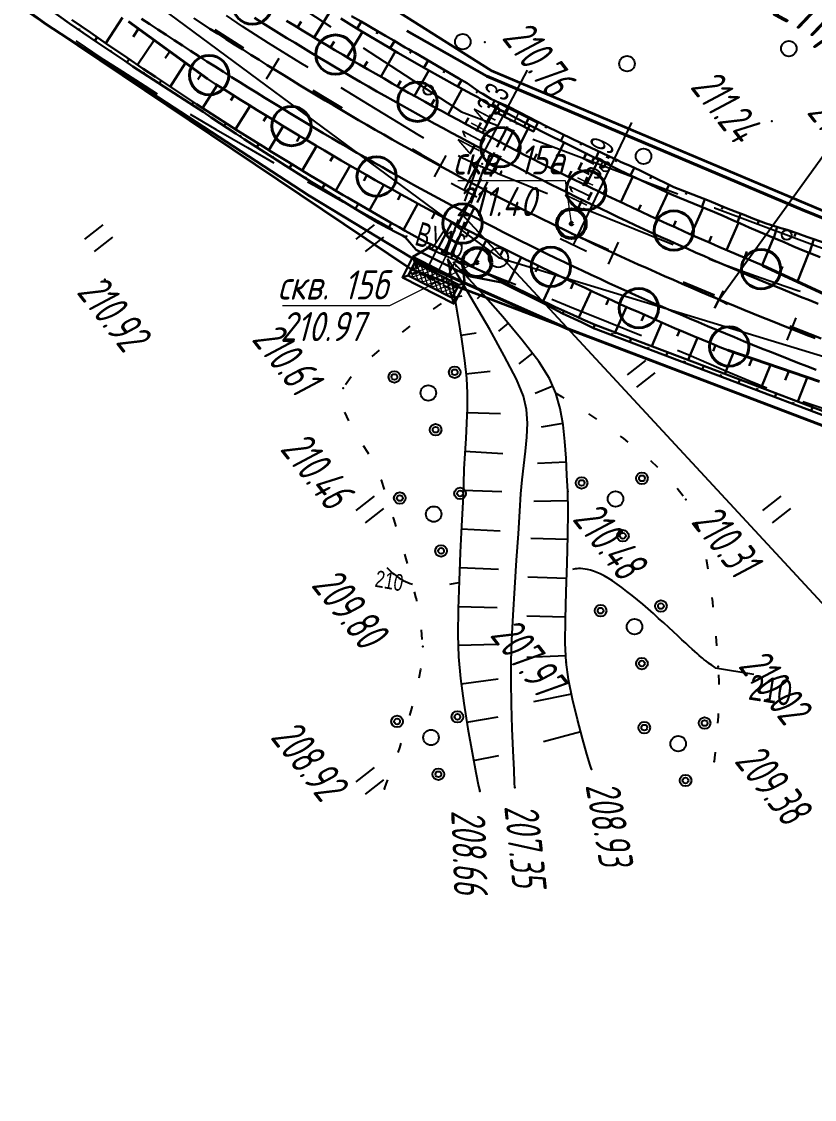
# Model space of a CAD drawing. Header units: millimetres. Extents: x -1799 to 6962, y -1020 to 4121.
# Drawn here: x 1821.8 to 1903.7, y 2191.9 to 2303.1 of the extents above; entities that cross this region are included whole.
import ezdxf
from ezdxf import colors
from ezdxf.entities.mleader import LeaderData, LeaderLine
from ezdxf.math import Vec2, Vec3

# ---------------------------------------------------------------- set-up
doc = ezdxf.new("R2010")
doc.units = ezdxf.units.MM
for name, pattern in [('ACAD_ISO02W100', [15, 12, -3]), ('CONTI', [0]), ('STROT', [1.7, 0.5, -1.2])]:
    doc.linetypes.add(name, pattern=pattern)
for name, color, linetype, lineweight in [('10', 1, 'Continuous', 35), ('геология', 7, 'Continuous', 20), ('КОПИЯ_ОСЬ_13_ОТКОСЫ', 7, 'Continuous', 30), ('Огражд-перила', 1, 'ограждение2', 40), ('ОСЬ_ВЕРХ_ПОКРЫТИЯ_ГРАНИЦЫ_ПОЛОС', 7, 'Continuous', 30), ('ОСЬ_ВЕРХ_ПОКРЫТИЯ_ОСЬ', 1, 'Continuous', 30), ('Отметки', 5, 'Continuous', 30), ('Трубы мет.', 7, 'ACAD_ISO02W100', 30)]:
    doc.layers.add(name, color=color, linetype=linetype, lineweight=lineweight)
for name, color, linetype in [('_Ростелеком', 6, 'Continuous'), ('GOR_BDEFAULT', 212, 'CONTI'), ('OBRIVDEFAULT', 32, 'CONTI'), ('PI_OTDEFAULT', 172, 'CONTI'), ('PI_TTDEFAULT', 5, 'CONTI'), ('PLN_O', 7, 'CONTI'), ('SIT_LDEFAULT', 7, 'CONTI'), ('USLZNDEFAULT', 7, 'CONTI'), ('ZAPSKDEFAULT', 7, 'CONTI'), ('КОПИЯ_ОСЬ_ТАНГЕНСЫ', 1, 'Continuous'), ('ОСЬ_ВЕРХ_ПОКРЫТИЯ_ПИКЕТЫ', 1, 'Continuous'), ('ОСЬ_ВЕРХ_ПОКРЫТИЯ_РАЗБИВКА_КРИВ', 1, 'Continuous'), ('ОСЬ_ВЕРХ_ПОКРЫТИЯ_ТАНГЕНСЫ', 1, 'Continuous'), ('разметка', 7, 'Continuous')]:
    doc.layers.add(name, color=color, linetype=linetype)
doc.styles.add('eskd', font='spds.shx', dxfattribs={"width": 1.2, "oblique": 15})
doc.styles.add('SHRFT', font='TXT', dxfattribs={"width": 3.5})
doc.styles.get("Standard").update_dxf_attribs({"font": 'arial.ttf'})
doc.styles.add('STYLE1', font='romand.shx', dxfattribs={"width": 0.9})
doc.styles.add('ГОСТ', font='', dxfattribs={"oblique": 15, "height": 4})
doc.styles.get('ГОСТ').set_extended_font_data('GOST type A')
doc.linetypes.add('кабель_связи_проект.', pattern='A,10,-1,["/",STYLE1,S=3,R=0,X=0,Y=-1.5],-4.1', length=15.1)
doc.linetypes.add('ограждение2', pattern='A,0.25,-0.1,[132,ltypeshp.shx,S=0.1,R=0,X=-0.1,Y=0],-0.1,1', length=1.45)

# ---------------------------------------------------------------- blocks, each defined once
blk = doc.blocks.new('BL_2011')
at = {"color": 0}
for p, q in [((0, 0), (0, 2.4)), ((1.6, 0), (1.6, 2.4))]:
    blk.add_line(p, q, dxfattribs=at)
blk = doc.blocks.new('BL_2009')
at = {"color": 0}
for centre, radius in [((0, 3.46), 0.6), ((0, 3.46), 0.3), ((0, 0), 0.8), ((-3.46, -1.74), 0.6), ((-3.46, -1.74), 0.3), ((3.46, -1.74), 0.6), ((3.46, -1.74), 0.3)]:
    blk.add_circle(centre, radius, dxfattribs=at)
blk = doc.blocks.new('BL_2002')
at = {"color": 0}
blk.add_circle((0, 0), 0.8, dxfattribs=at)
blk = doc.blocks.new('A$C25637593')
at = {"layer": 'Трубы мет.', "linetype": 'Continuous', "lineweight": 0}
h = blk.add_hatch(dxfattribs=at)
h.set_pattern_fill('ANSI37', color=256, scale=64, angle=180, style=0)
h.set_pattern_definition([(225, (2253.2026, 3680.535), (5.656854, -5.656854), []), (315, (2253.2026, 3680.535), (5.656854, 5.656854), [])])
h.paths.add_polyline_path([(49, 51), (79, 51), (79, -51), (49, -51)])
at = {"layer": 'Трубы мет.', "linetype": 'Continuous'}
for points in [[(8, -39), (8, -39), (40, -60), (40, -60), (40, 60), (8, 39), (8, 39)], [(40, 60), (49, 51)], [(88, 60), (79, 51)], [(0, 39), (0, 23), (0, 0), (0, -23), (0, -39)], [(0, 23), (8, 23), (8, 39), (0, 39)], [(0, -23), (8, -23), (8, -39), (0, -39)], [(40, -60), (49, -51)], [(79, -51), (88, -60)]]:
    blk.add_lwpolyline(points, dxfattribs=at)
at = {"layer": 'Трубы мет.', "linetype": 'Continuous', "lineweight": 0}
for points in [[(39, 23), (39, 58.1), (9, 38.5), (9, 23)], [(9, -23), (9, -38.5), (39, -58.1), (39, -23)]]:
    blk.add_lwpolyline(points, close=True, dxfattribs=at)
at = {"layer": 'Трубы мет.', "linetype": 'Continuous'}
for points in [[(40, 60), (88, 60), (88, -60), (40, -60)], [(49, 51), (79, 51), (79, -51), (49, -51)]]:
    blk.add_lwpolyline(points, close=True, dxfattribs=at)
at = {"layer": 'Трубы мет.', "ltscale": 1.2}
for points in [[(49, 51), (64, 36)], [(79, 51), (64, 36)], [(64, 36), (64, -36)], [(49, -51), (64, -36)], [(64, -36), (79, -51)]]:
    blk.add_lwpolyline(points, dxfattribs=at)
at = {"layer": 'Трубы мет.', "linetype": 'Continuous', "lineweight": 0}
for points in [[(1, 22), (39, 22)], [(1, 22), (1, 0.5)], [(1, 0.5), (39, 0.5)], [(39, 0.5), (39, 22)], [(1, -0.5), (39, -0.5)], [(1, -0.5), (1, -22)], [(1, -22), (39, -22)], [(39, -22), (39, -0.5)]]:
    blk.add_lwpolyline(points, dxfattribs=at)
blk = doc.blocks.new('A$C2E0C0355')
at = {"lineweight": 30, "ltscale": 7}
blk.add_blockref('A$C25637593', (0, 0), dxfattribs=at)
blk = doc.blocks.new('A$C76A07AE2')
at = {"layer": 'Трубы мет.', "linetype": 'Continuous', "lineweight": 0}
for p, q in [((-4, 45), (-1.3, 45)), ((-18.9, 44.2), (-8, 44.2)), ((-18.9, 44.2), (-18.9, 23)), ((-18.9, 23), (0, 23)), ((-18.9, 22.1), (-0.9, 22.1)), ((-18.9, 22.1), (-18.9, 21.8)), ((-18.9, 21.8), (-18.9, 0.5)), ((-0.9, 22.1), (-0.9, 0.5)), ((-18.9, -0.5), (-18.9, -20.5)), ((-18.9, -20.5), (-18.9, -22)), ((-18.9, -22), (-0.9, -22)), ((-0.9, -0.5), (-0.9, -20.5)), ((-0.9, -20.5), (-0.9, -22)), ((-18.9, -23), (0, -23)), ((-18.9, -23), (-18.9, -44.1)), ((-18.9, -44.1), (-8, -44.1))]:
    blk.add_line(p, q, dxfattribs=at)
at = {"layer": 'Трубы мет.', "linetype": 'Continuous'}
blk.add_lwpolyline([(-20, -45), (0, -45), (0, 45), (-20, 45)], close=True, dxfattribs=at)
for points in [[(-8, 45), (-8, 23), (0, 23)], [(-8, -45), (-8, -23), (0, -23)]]:
    blk.add_lwpolyline(points, dxfattribs=at)
at = {"layer": 'Трубы мет.', "linetype": 'Continuous', "lineweight": 0}
for points in [[(-18.9, 0.5), (-0.9, 0.5)], [(-18.9, -0.5), (-0.9, -0.5)]]:
    blk.add_lwpolyline(points, dxfattribs=at)
blk = doc.blocks.new('7')
at = {"layer": 'Огражд-перила', "linetype": 'Continuous'}
blk.add_circle((0, 0), 2.03, dxfattribs=at)
blk = doc.blocks.new('_None')
blk = doc.blocks.new('Крест')
at = {"layer": 'Отметки'}
for points in [[(-1, 0), (1, 0)], [(0, 1), (0, -1)]]:
    blk.add_lwpolyline(points, dxfattribs=at)

msp = doc.modelspace()

# ---------------------------------------------------------------- linework, layer by layer
at = {"linetype": 'Continuous'}
msp.add_lwpolyline([(1867.28, 2283.23), (1913.49, 2233.36), (1913.49, 2233.36)], dxfattribs=at)
at = {"layer": '10'}
for points in [[(1669.74, 2453.01), (1726.42, 2400.56), (1756.39, 2382.17), (1836.68, 2319.3), (1870.28, 2298.05), (1950.01, 2264.37), (2101.22, 2227.68), (2162.09, 2219.92), (2159.53, 2213.47), (2297.72, 2209.33)], [(2183.51, 2191.98), (2147.74, 2194.53), (2142.62, 2191.88), (2116.19, 2194.94), (2121.51, 2198.67), (2060.26, 2212.88), (1954.22, 2244.37), (1908.27, 2259.99), (1868.81, 2274.96), (1861.99, 2277.54), (1816.18, 2308.34), (1771.54, 2341.52), (1769.97, 2334.71), (1760.12, 2342.79)]]:
    msp.add_lwpolyline(points, dxfattribs=at)
at = {"layer": '_Ростелеком', "linetype": 'кабель_связи_проект.', "lineweight": 40, "ltscale": 0.25}
for points in [[(1696.71, 2398.48), (1727.09, 2370.96), (1759.7, 2347.14), (1771.54, 2341.52), (1788.75, 2328.73), (1824.3, 2302.88), (1851.47, 2285.14), (1851.47, 2285.14), (1863.17, 2278.06), (1878.27, 2271.37), (1892.09, 2266.13), (1908.27, 2259.99), (1954.22, 2244.37), (2038.37, 2219.38), (2060.26, 2212.88), (2096.45, 2204.49), (2121.51, 2198.67), (2147.74, 2194.53), (2165.62, 2193.26)], [(1861.58, 2302.15), (1869.86, 2297.47), (1902.42, 2283.69), (1950.01, 2264.37)]]:
    msp.add_lwpolyline(points, dxfattribs=at)
at = {"layer": 'GOR_BDEFAULT', "color": 212, "elevation": 210, "flags": 128}
for points in [[(1859.51, 2246.78), (1859.61, 2246.68), (1859.72, 2246.57), (1859.84, 2246.45), (1859.97, 2246.33), (1860.11, 2246.2), (1860.27, 2246.07), (1860.44, 2245.94), (1860.62, 2245.8), (1860.81, 2245.67), (1861.01, 2245.55), (1861.22, 2245.43), (1861.44, 2245.32), (1861.68, 2245.22), (1861.92, 2245.13), (1862.18, 2245.05)], [(1897.41, 2235.72), (1893.46, 2236.39), (1893.37, 2236.44), (1893.32, 2236.48), (1893.27, 2236.53), (1893.2, 2236.59), (1893.07, 2236.68), (1892.73, 2236.91), (1892.69, 2236.94), (1892.65, 2236.97), (1892.59, 2237.01), (1892.53, 2237.06), (1892.45, 2237.12), (1892.36, 2237.2), (1892.24, 2237.29), (1892.11, 2237.4), (1891.96, 2237.53), (1891.77, 2237.69), (1891.56, 2237.88), (1891.32, 2238.1), (1891.05, 2238.35), (1890.73, 2238.63), (1890.38, 2238.95), (1889.99, 2239.31), (1889.57, 2239.71), (1889.11, 2240.13), (1888.62, 2240.58), (1888.11, 2241.05), (1887.58, 2241.52), (1887.04, 2242.01), (1886.49, 2242.49), (1885.94, 2242.97), (1885.39, 2243.43), (1884.84, 2243.88), (1884.31, 2244.3), (1883.79, 2244.7), (1883.29, 2245.06), (1882.81, 2245.39), (1882.37, 2245.67), (1881.95, 2245.9), (1881.56, 2246.1), (1881.19, 2246.26), (1880.85, 2246.39), (1880.54, 2246.49), (1880.25, 2246.56), (1879.99, 2246.61), (1879.74, 2246.64), (1879.52, 2246.65), (1879.32, 2246.65), (1879.14, 2246.64), (1878.97, 2246.62), (1878.83, 2246.6), (1878.7, 2246.58)], [(1866.03, 2245.06), (1866.96, 2245.23)]]:
    msp.add_lwpolyline(points, dxfattribs=at)
at = {"layer": 'OBRIVDEFAULT', "color": 32}
for p, q in [((1865.8, 2278.61, 210.19), (1865.89, 2278.12, 210.22)), ((1865.89, 2278.12, 210.22), (1866.14, 2276.81, 210.29)), ((1867.65, 2276.92, 210.82), (1866.37, 2278.29, 210.89)), ((1866.7, 2277.94), (1866.57, 2277.82)), ((1866.14, 2276.81, 210.29), (1866.48, 2274.91, 210.4)), ((1869.45, 2274.94, 210.71), (1867.65, 2276.92, 210.82)), ((1866.48, 2274.91, 210.4), (1866.86, 2272.68, 210.53)), ((1866.52, 2274.67), (1867.3, 2274.8)), ((1869.4, 2274.99), (1868.84, 2274.48)), ((1871.49, 2272.63, 210.59), (1869.45, 2274.94, 210.71)), ((1866.86, 2272.68, 210.53), (1867.24, 2270.34, 210.66)), ((1873.5, 2270.24, 210.47), (1871.49, 2272.63, 210.59)), ((1872.04, 2271.98), (1871.05, 2271.14)), ((1867.18, 2270.73), (1868.76, 2270.99)), ((1867.24, 2270.34, 210.66), (1867.54, 2268.14, 210.78)), ((1875.2, 2268.03, 210.36), (1873.5, 2270.24, 210.47)), ((1874.55, 2268.87), (1873.15, 2267.79)), ((1867.54, 2268.14, 210.78), (1867.73, 2266.32, 210.88)), ((1876.32, 2266.27, 210.28), (1875.2, 2268.03, 210.36)), ((1867.68, 2266.76), (1870.18, 2267.02)), ((1867.73, 2266.32, 210.88), (1867.8, 2264.77, 210.82)), ((1876.96, 2264.76, 210.3), (1876.32, 2266.27, 210.28)), ((1867.8, 2264.77, 210.82), (1867.8, 2263.21, 210.76)), ((1876.65, 2265.49), (1874.83, 2264.72)), ((1877.41, 2263.16, 210.33), (1876.96, 2264.76, 210.3)), ((1867.8, 2263.21, 210.76), (1867.75, 2261.65, 210.7)), ((1867.79, 2262.76), (1871.27, 2262.65)), ((1877.71, 2261.49, 210.36), (1877.41, 2263.16, 210.33)), ((1867.75, 2261.65, 210.7), (1867.66, 2260.08, 210.64)), ((1877.68, 2261.64), (1875.47, 2261.24)), ((1877.91, 2259.77, 210.39), (1877.71, 2261.49, 210.36)), ((1867.66, 2260.08, 210.64), (1867.57, 2258.52, 210.58)), ((1878.03, 2258.04, 210.42), (1877.91, 2259.77, 210.39)), ((1867.57, 2258.52, 210.58), (1867.48, 2256.95, 210.52)), ((1867.58, 2258.76), (1871.5, 2258.53)), ((1878.11, 2256.3, 210.45), (1878.03, 2258.04, 210.42)), ((1867.48, 2256.95, 210.52), (1867.42, 2255.39, 210.46)), ((1878.05, 2257.65), (1875.09, 2257.51)), ((1878.2, 2254.6, 210.48), (1878.11, 2256.3, 210.45)), ((1867.42, 2255.39, 210.46), (1867.35, 2253.5, 210.37)), ((1867.4, 2254.76), (1871.4, 2254.61)), ((1878.24, 2252.59, 210.36), (1878.2, 2254.6, 210.48)), ((1867.35, 2253.5, 210.37), (1867.23, 2251.08, 210.26)), ((1878.22, 2253.65), (1874.69, 2253.58)), ((1878.21, 2250.05, 210.21), (1878.24, 2252.59, 210.36)), ((1867.23, 2251.08, 210.26), (1867.1, 2248.31, 210.14)), ((1867.21, 2250.76), (1871.21, 2250.57)), ((1878.12, 2247.21, 210.04), (1878.21, 2250.05, 210.21)), ((1878.2, 2249.65), (1874.37, 2249.77)), ((1867.1, 2248.31, 210.14), (1866.98, 2245.39, 210.01)), ((1867.04, 2246.76), (1871.04, 2246.6)), ((1878.03, 2244.27, 209.87), (1878.12, 2247.21, 210.04)), ((1878.07, 2245.65), (1874.07, 2245.77)), ((1866.98, 2245.39, 210.01), (1866.89, 2242.49, 209.88)), ((1877.96, 2241.45, 209.71), (1878.03, 2244.27, 209.87)), ((1866.89, 2242.49, 209.88), (1866.86, 2239.82, 209.75)), ((1866.9, 2242.76), (1870.9, 2242.64)), ((1877.96, 2241.65), (1873.96, 2241.75)), ((1877.94, 2238.96, 209.56), (1877.96, 2241.45, 209.71)), ((1866.86, 2239.82, 209.75), (1866.92, 2237.56, 209.65)), ((1866.89, 2238.76), (1870.89, 2238.87)), ((1878.02, 2237.01, 209.44), (1877.94, 2238.96, 209.56)), ((1866.92, 2237.56, 209.65), (1867.12, 2235.32, 209.5)), ((1877.99, 2237.65), (1873.99, 2237.49)), ((1878.27, 2235.22, 209.36), (1878.02, 2237.01, 209.44)), ((1867.12, 2235.32, 209.5), (1867.46, 2232.77, 209.31)), ((1867.19, 2234.77), (1871, 2235.28)), ((1878.68, 2233.18, 209.27), (1878.27, 2235.22, 209.36)), ((1878.58, 2233.7), (1874.66, 2232.91)), ((1867.46, 2232.77, 209.31), (1867.89, 2230.14, 209.13)), ((1879.19, 2231.09, 209.17), (1878.68, 2233.18, 209.27)), ((1867.78, 2230.82), (1871.02, 2231.35)), ((1879.72, 2229.14, 209.08), (1879.19, 2231.09, 209.17)), ((1867.89, 2230.14, 209.13), (1868.33, 2227.68, 208.95)), ((1879.54, 2229.82), (1875.68, 2228.77)), ((1880.18, 2227.5, 209.01), (1879.72, 2229.14, 209.08)), ((1868.33, 2227.68, 208.95), (1868.72, 2225.62, 208.8)), ((1868.48, 2226.87), (1871.07, 2227.36)), ((1880.52, 2226.39, 208.95), (1880.18, 2227.5, 209.01)), ((1868.72, 2225.62, 208.8), (1869, 2224.2, 208.7)), ((1880.65, 2225.97, 208.93), (1880.52, 2226.39, 208.95)), ((1869, 2224.2, 208.7), (1869.11, 2223.68, 208.66))]:
    msp.add_line(p, q, dxfattribs=at)
at = {"layer": 'PI_TTDEFAULT', "color": 5}
for p in [(1869.65, 2300.98, 210.76), (1899.26, 2292.81, 211.24), (1869.24, 2288.14, 211.06), (1869.36, 2288.42, 210.62), (1830.42, 2276.48, 210.92), (1855, 2265.28, 210.61), (1858.97, 2255.76, 210.39), (1878.2, 2254.6, 210.48), (1890.4, 2253.79, 210.31), (1863.25, 2238.63, 209.8), (1878.02, 2237.01, 209.44), (1893.72, 2236.57, 210.02), (1893.32, 2226.75, 209.38), (1880.65, 2225.97, 208.93), (1859.28, 2223.94, 208.92), (1869.11, 2223.68, 208.66), (1872.74, 2224.07, 207.35)]:
    msp.add_point(p, dxfattribs=at)
at = {"layer": 'PLN_O'}
for p, q in [((1840.33, 2311.3), (1853.74, 2302.57)), ((1857.09, 2300.39), (1867.23, 2293.79)), ((1867.23, 2293.79), (1870.87, 2292.41)), ((1874.61, 2290.98), (1889.57, 2285.31)), ((1893.31, 2283.89), (1893.33, 2283.88)), ((1893.33, 2283.89), (1908.29, 2278.27))]:
    msp.add_line(p, q, dxfattribs=at)
for centre in [(1863.8, 2296.03), (1882.09, 2288.14), (1900.8, 2281.08)]:
    msp.add_circle(centre, 0.5, dxfattribs=at)
at = {"layer": 'SIT_LDEFAULT', "color": 7}
for p, q in [((1844.63, 2302.6), (1842.96, 2303.72)), ((1847.31, 2300.87), (1844.63, 2302.59)), ((1827.42, 2301.11), (1827.62, 2300.97)), ((1827.62, 2300.97), (1829.91, 2299.44)), ((1850.65, 2298.8), (1847.31, 2300.88)), ((1829.91, 2299.44), (1832.22, 2297.94)), ((1832.22, 2297.94), (1834.54, 2296.46)), ((1851.4, 2298.35), (1850.66, 2298.81)), ((1834.54, 2296.46), (1835.81, 2295.66)), ((1857.74, 2294.46), (1854.8, 2296.25)), ((1860.71, 2292.66), (1857.74, 2294.46)), ((1839.22, 2293.56), (1841.92, 2291.96)), ((1862.77, 2291.41), (1860.71, 2292.66)), ((1841.92, 2291.96), (1845.14, 2290.1)), ((1863.35, 2291.06), (1862.77, 2291.41)), ((1845.14, 2290.1), (1847.86, 2288.54)), ((1867.26, 2289.05), (1866.91, 2289.23)), ((1868.31, 2288.55), (1867.26, 2289.05)), ((1867.58, 2284.58), (1868.91, 2288.26)), ((1868.24, 2284.34), (1869.57, 2288.02)), ((1869.24, 2288.14), (1868.31, 2288.55)), ((1870.92, 2287.45), (1869.24, 2288.15)), ((1873.96, 2286.19), (1870.92, 2287.44)), ((1851.34, 2286.58), (1851.98, 2286.22)), ((1851.98, 2286.22), (1855.03, 2284.51)), ((1876.1, 2285.32), (1873.96, 2286.19)), ((1855.03, 2284.52), (1857.45, 2283.17)), ((1882.27, 2282.8), (1879.8, 2283.81)), ((1857.45, 2283.16), (1858.97, 2282.32)), ((1858.97, 2282.32), (1859.94, 2281.79)), ((1865.55, 2278.93), (1866.91, 2282.69)), ((1866.21, 2278.69), (1867.57, 2282.45)), ((1886.6, 2281.05), (1882.27, 2282.8)), ((1859.94, 2281.79), (1860.09, 2281.71)), ((1889.08, 2280.05), (1886.6, 2281.05)), ((1863.62, 2279.85), (1863.87, 2279.72)), ((1863.87, 2279.73), (1864.87, 2279.26)), ((1864.87, 2279.26), (1865.88, 2278.81)), ((1866.18, 2277.99), (1865.8, 2278.61)), ((1865.88, 2278.81), (1867.63, 2278.08)), ((1867.18, 2276.34), (1866.18, 2277.99)), ((1867.63, 2278.08), (1870.58, 2276.87)), ((1893.22, 2278.41), (1892.79, 2278.58)), ((1895.39, 2277.61), (1893.22, 2278.42)), ((1870.58, 2276.88), (1872.84, 2275.96)), ((1897.57, 2276.83), (1895.39, 2277.61)), ((1899.76, 2276.07), (1897.57, 2276.83)), ((1868.58, 2274.01), (1867.18, 2276.34)), ((1901.96, 2275.32), (1899.76, 2276.07)), ((1876.55, 2274.45), (1878.39, 2273.71)), ((1902.22, 2275.24), (1901.96, 2275.33)), ((1864.34, 2273.43), (1864.38, 2273.46)), ((1864.38, 2273.46), (1865.16, 2274)), ((1870.14, 2271.32), (1868.58, 2274.01)), ((1878.39, 2273.71), (1882.41, 2272.08)), ((1861.13, 2271.06), (1861.92, 2271.67)), ((1871.65, 2268.61), (1870.14, 2271.32)), ((1882.41, 2272.08), (1885.81, 2270.7)), ((1858, 2268.55), (1858.77, 2269.18)), ((1889.52, 2269.19), (1890.7, 2268.7)), ((1872.89, 2266.2), (1871.65, 2268.61)), ((1890.7, 2268.7), (1892.77, 2267.82)), ((1892.77, 2267.82), (1894.84, 2266.94)), ((1894.84, 2266.94), (1896.9, 2266.07)), ((1855.27, 2265.66), (1855.85, 2266.47)), ((1873.63, 2264.44), (1872.89, 2266.2)), ((1896.9, 2266.07), (1898.74, 2265.32)), ((1873.93, 2263.08), (1873.63, 2264.44)), ((1876.96, 2264.76), (1877.56, 2264.4)), ((1877.56, 2264.4), (1877.81, 2264.24)), ((1902.48, 2263.9), (1903.18, 2263.65)), ((1903.18, 2263.65), (1906.13, 2262.67)), ((1855.6, 2261.9), (1855.17, 2262.8)), ((1874.03, 2261.67), (1873.93, 2263.08)), ((1880.33, 2262.61), (1881.16, 2262.06)), ((1873.98, 2260.23), (1874.03, 2261.67)), ((1873.84, 2258.76), (1873.98, 2260.23)), ((1883.61, 2260.31), (1883.94, 2260.07)), ((1883.94, 2260.07), (1884.4, 2259.71)), ((1857.56, 2258.62), (1857.13, 2259.31)), ((1857.65, 2258.45), (1857.56, 2258.62)), ((1873.65, 2257.28), (1873.84, 2258.76)), ((1886.73, 2257.81), (1887.46, 2257.12)), ((1873.48, 2255.81), (1873.65, 2257.28)), ((1859.27, 2254.82), (1858.97, 2255.77)), ((1873.36, 2254.36), (1873.48, 2255.81)), ((1889.5, 2254.95), (1890.11, 2254.16)), ((1873.26, 2252.58), (1873.36, 2254.36)), ((1873.11, 2250.23), (1873.26, 2252.58)), ((1860.25, 2251.79), (1860.19, 2251.96)), ((1860.49, 2251.01), (1860.24, 2251.79)), ((1891.46, 2251.48), (1891.74, 2250.52)), ((1872.92, 2247.53), (1873.11, 2250.23)), ((1861.64, 2247.18), (1861.37, 2248.14)), ((1872.74, 2244.67), (1872.92, 2247.53)), ((1892.47, 2247.62), (1892.66, 2246.64)), ((1872.56, 2241.85), (1872.74, 2244.67)), ((1862.56, 2243.6), (1862.39, 2244.27)), ((1862.62, 2243.31), (1862.57, 2243.6)), ((1893.08, 2243.66), (1893.14, 2243.24)), ((1893.14, 2243.24), (1893.19, 2242.67)), ((1872.43, 2239.27), (1872.56, 2241.85)), ((1863.18, 2239.34), (1863.09, 2240.34)), ((1872.35, 2237.12), (1872.43, 2239.27)), ((1893.47, 2239.68), (1893.55, 2238.68)), ((1872.34, 2235.03), (1872.35, 2237.12)), ((1862.85, 2235.38), (1863.04, 2236.27)), ((1863.04, 2236.27), (1863.05, 2236.36)), ((1893.77, 2235.69), (1893.81, 2235.01)), ((1872.39, 2232.63), (1872.34, 2235.03)), ((1893.81, 2235.01), (1893.81, 2234.7)), ((1861.91, 2231.5), (1862.18, 2232.46)), ((1872.47, 2230.16), (1872.39, 2232.63)), ((1893.71, 2231.35), (1893.66, 2230.7)), ((1893.73, 2231.71), (1893.72, 2231.35)), ((1872.56, 2227.84), (1872.47, 2230.16)), ((1860.68, 2227.69), (1860.86, 2228.18)), ((1860.86, 2228.18), (1861.01, 2228.63)), ((1872.65, 2225.9), (1872.56, 2227.84)), ((1893.41, 2227.71), (1893.35, 2227.12)), ((1893.35, 2227.12), (1893.31, 2226.75)), ((1872.71, 2224.56), (1872.65, 2225.9)), ((1859.28, 2223.94), (1859.5, 2224.5)), ((1859.5, 2224.5), (1859.64, 2224.87)), ((1872.74, 2224.07), (1872.71, 2224.56))]:
    msp.add_line(p, q, dxfattribs=at)
at = {"layer": 'геология', "color": 1, "linetype": 'Continuous'}
for p, q in [((1866.85, 2286.71), (1877.94, 2286.71)), ((1877.94, 2286.71), (1878.56, 2282.3)), ((1859.83, 2273.81), (1868.8, 2278.3)), ((1848.74, 2273.81), (1859.83, 2273.81))]:
    msp.add_line(p, q, dxfattribs=at)
at = {"layer": 'геология', "color": 1, "linetype": 'Continuous', "lineweight": 50}
for centre, radius in [((1878.58, 2282.25), 1.5), ((1878.58, 2282.25), 0.103), ((1868.83, 2278.25), 1.5), ((1868.83, 2278.25), 0.103)]:
    msp.add_circle(centre, radius, dxfattribs=at)
at = {"layer": 'КОПИЯ_ОСЬ_13_ОТКОСЫ'}
for p, q in [((1880.87, 2271.46), (1881.01, 2271.83)), ((1882.74, 2270.75), (1882.81, 2270.94)), ((1884.61, 2270.04), (1884.75, 2270.41)), ((1886.48, 2269.33), (1886.55, 2269.52)), ((1888.35, 2268.62), (1888.49, 2268.99)), ((1890.22, 2267.91), (1890.29, 2268.1)), ((1892.09, 2267.2), (1892.23, 2267.58)), ((1893.96, 2266.49), (1894.03, 2266.68)), ((1895.83, 2265.78), (1895.97, 2266.16)), ((1897.7, 2265.07), (1897.77, 2265.26)), ((1899.57, 2264.36), (1899.71, 2264.74)), ((1901.44, 2263.65), (1901.51, 2263.84)), ((1903.31, 2262.94), (1903.45, 2263.32))]:
    msp.add_line(p, q, dxfattribs=at)
for points in [[(1823.71, 2305.1), (1826.75, 2302.9), (1829.6, 2300.96), (1832.47, 2299.04), (1833.31, 2298.48), (1836.5, 2296.39), (1839.71, 2294.33), (1840.56, 2293.77), (1841.4, 2293.21), (1843.96, 2291.52), (1844.81, 2290.97), (1847.38, 2289.31), (1848.25, 2288.76), (1849.11, 2288.22), (1851.7, 2286.58), (1852.57, 2286.04), (1856.94, 2283.36), (1858.7, 2282.31), (1859.6, 2281.83), (1860.51, 2281.35), (1861.14, 2281.01), (1861.42, 2280.87), (1862.55, 2279.53), (1867.98, 2276.84), (1871.35, 2276.17), (1875.85, 2273.94), (1876.77, 2273.47), (1877.67, 2272.99), (1879.63, 2272.08), (1880.45, 2271.67), (1880.91, 2271.44)], [(1832.24, 2303.51), (1830.5, 2300.88)], [(1852.01, 2301.45), (1853.63, 2304.1)], [(1854.77, 2303.41), (1855.59, 2302.89), (1856.43, 2302.38), (1857.7, 2301.63), (1859.8, 2300.39), (1860.64, 2299.89), (1863.6, 2298.19), (1866.59, 2296.53), (1868.3, 2295.6), (1868.51, 2295.5), (1868.71, 2295.4), (1868.91, 2295.29), (1869.11, 2295.17), (1869.2, 2295.11), (1869.28, 2295.05), (1869.45, 2294.93), (1869.63, 2294.82), (1869.8, 2294.72), (1869.98, 2294.62), (1870.24, 2294.47), (1870.5, 2294.33), (1870.76, 2294.2), (1871.72, 2293.74), (1872.93, 2293.11), (1875.65, 2291.7), (1878.39, 2290.33), (1882.66, 2288.2), (1883.53, 2287.76), (1885.29, 2286.93), (1888.83, 2285.29), (1889.73, 2284.91), (1893.34, 2283.42), (1894.24, 2283.04), (1895.13, 2282.65), (1896.03, 2282.26), (1896.92, 2281.86), (1897.82, 2281.48), (1898.72, 2281.09), (1899.62, 2280.71), (1900.53, 2280.33), (1901.43, 2279.94), (1902.33, 2279.56), (1904.24, 2278.78)], [(1854.77, 2303.41), (1855.59, 2302.89), (1856.43, 2302.38), (1857.7, 2301.63), (1859.8, 2300.39), (1860.64, 2299.89), (1863.6, 2298.19), (1866.59, 2296.53), (1868.3, 2295.6), (1868.51, 2295.5), (1868.71, 2295.4), (1868.91, 2295.29), (1869.11, 2295.17), (1869.2, 2295.11), (1869.28, 2295.05), (1869.45, 2294.93), (1869.63, 2294.82), (1869.8, 2294.72), (1869.98, 2294.62), (1870.24, 2294.47), (1870.5, 2294.33), (1870.76, 2294.2), (1871.72, 2293.74), (1872.93, 2293.11), (1875.65, 2291.7), (1878.39, 2290.33), (1882.66, 2288.2), (1883.53, 2287.76), (1885.29, 2286.93), (1888.83, 2285.29), (1889.73, 2284.91), (1893.34, 2283.42), (1894.24, 2283.04), (1895.13, 2282.65), (1896.03, 2282.26), (1896.92, 2281.86), (1897.83, 2281.48), (1898.72, 2281.09), (1899.62, 2280.71), (1900.53, 2280.33), (1901.43, 2279.94), (1902.33, 2279.56), (1904.24, 2278.78)], [(1855.88, 2303.67), (1856.86, 2303.09), (1858.55, 2302.11), (1859.39, 2301.63), (1860.24, 2301.14), (1861.07, 2300.62), (1861.41, 2300.44), (1861.75, 2300.25), (1862.09, 2300.06), (1862.43, 2299.87), (1866.97, 2297.22), (1867.81, 2296.73), (1869.17, 2295.77), (1869.43, 2295.64), (1870.26, 2295.14), (1871.15, 2294.73), (1872.04, 2294.35), (1873.25, 2293.71), (1875.97, 2292.32), (1878.71, 2290.96), (1883.02, 2288.95), (1883.18, 2288.87), (1883.41, 2288.75), (1883.65, 2288.64), (1883.89, 2288.53), (1884.14, 2288.43), (1884.39, 2288.33), (1884.63, 2288.22), (1885.66, 2287.73), (1886.62, 2287.25), (1889.16, 2286.03), (1890.06, 2285.66), (1892.78, 2284.59), (1893.69, 2284.24), (1894.59, 2283.86), (1895.49, 2283.49), (1896.41, 2283.15), (1897.31, 2282.78), (1898.68, 2282.28), (1899.14, 2282.11), (1900.08, 2281.83), (1900.34, 2281.76), (1900.6, 2281.69), (1900.85, 2281.61), (1901.95, 2281.23), (1902.87, 2280.9), (1904.81, 2280.25)], [(1827.01, 2303.29), (1828.93, 2301.96), (1830.6, 2300.81), (1832.69, 2299.38), (1834.37, 2298.24), (1835.63, 2297.39), (1839.87, 2294.59), (1844.15, 2291.84), (1846.74, 2290.21), (1847.6, 2289.67), (1849.34, 2288.61), (1851.52, 2287.28), (1852.84, 2286.49), (1855.03, 2285.19), (1855.47, 2284.93), (1859.91, 2282.38), (1860.8, 2281.88), (1861.42, 2281.52), (1863.48, 2280.38), (1864.05, 2280.14), (1867.53, 2278.38), (1868.51, 2277.72), (1875.03, 2274.55), (1876.87, 2273.68), (1877.8, 2273.25), (1878.73, 2272.83), (1879.75, 2272.35), (1881.03, 2271.82)], [(1827.71, 2302.24), (1827.8, 2302.37)], [(1833.91, 2302.41), (1833.33, 2301.53)], [(1850.3, 2302.49), (1850.67, 2303.1)], [(1856.86, 2303.08), (1856.45, 2302.37)], [(1829.37, 2301.12), (1829.61, 2301.48)], [(1835.49, 2301.18), (1833.8, 2298.62)], [(1855.44, 2299.41), (1857, 2302.04)], [(1858.59, 2302.08), (1858.46, 2301.85)], [(1831.03, 2300), (1831.11, 2300.12)], [(1837.11, 2300), (1836.65, 2299.31)], [(1853.72, 2300.43), (1854.08, 2301.03)], [(1858.89, 2297.4), (1860.41, 2300.03)], [(1860.33, 2301.08), (1859.87, 2300.35)], [(1862.06, 2300.08), (1861.91, 2299.83)], [(1832.69, 2298.89), (1832.91, 2299.23)], [(1857.16, 2298.4), (1857.51, 2298.99)], [(1863.79, 2299.08), (1863.35, 2298.34)], [(1834.36, 2297.79), (1834.43, 2297.9)], [(1838.74, 2298.83), (1837.17, 2296.38)], [(1862.37, 2295.43), (1863.84, 2298.06)], [(1865.51, 2298.07), (1865.37, 2297.82)], [(1836.03, 2296.7), (1836.23, 2297)], [(1840.36, 2297.65), (1840.02, 2297.12)], [(1860.63, 2296.41), (1860.96, 2297)], [(1867.24, 2297.06), (1866.85, 2296.39)], [(1837.71, 2295.61), (1837.78, 2295.71)], [(1842.02, 2296.54), (1840.51, 2294.18)], [(1865.87, 2293.5), (1867.3, 2296.15)], [(1868.91, 2295.96), (1868.76, 2295.74)], [(1839.4, 2294.53), (1839.56, 2294.79)], [(1843.72, 2295.47), (1843.41, 2294.96)], [(1864.11, 2294.46), (1864.44, 2295.05)], [(1870.64, 2294.97), (1870.38, 2294.4)], [(1841.07, 2293.43), (1841.12, 2293.52)], [(1845.42, 2294.41), (1843.91, 2291.99)], [(1847.12, 2293.36), (1846.79, 2292.84)], [(1869.39, 2291.62), (1870.76, 2294.2)], [(1872.46, 2294.13), (1872.36, 2293.94)], [(1842.73, 2292.33), (1842.93, 2292.62)], [(1848.83, 2292.32), (1847.33, 2289.84)], [(1867.62, 2292.55), (1867.94, 2293.15)], [(1872.93, 2289.77), (1874.29, 2292.4)], [(1874.23, 2293.21), (1873.92, 2292.59)], [(1876.01, 2292.3), (1875.91, 2292.1)], [(1844.41, 2291.23), (1844.47, 2291.33)], [(1850.55, 2291.28), (1850.22, 2290.74)], [(1871.16, 2290.69), (1871.46, 2291.26)], [(1877.8, 2291.41), (1877.49, 2290.78)], [(1846.09, 2290.15), (1846.31, 2290.48)], [(1852.27, 2290.26), (1850.78, 2287.74)], [(1876.49, 2287.96), (1877.82, 2290.62)], [(1879.61, 2290.54), (1879.51, 2290.33)], [(1847.77, 2289.06), (1847.84, 2289.18)], [(1854, 2289.24), (1853.67, 2288.69)], [(1874.7, 2288.85), (1875, 2289.44)], [(1880.07, 2286.19), (1881.36, 2288.85)], [(1881.42, 2289.7), (1881.09, 2288.99)], [(1849.46, 2287.99), (1849.71, 2288.39)], [(1855.73, 2288.24), (1854.24, 2285.66)], [(1883.23, 2288.85), (1883.11, 2288.61)], [(1885.05, 2288.02), (1884.66, 2287.22)], [(1851.15, 2286.93), (1851.23, 2287.06)], [(1857.47, 2287.24), (1857.14, 2286.67)], [(1878.28, 2287.07), (1878.57, 2287.66)], [(1883.67, 2284.46), (1884.93, 2287.1)], [(1886.85, 2287.15), (1886.72, 2286.88)], [(1852.85, 2285.87), (1853.13, 2286.32)], [(1859.21, 2286.26), (1857.74, 2283.63)], [(1881.87, 2285.33), (1882.16, 2285.91)], [(1888.65, 2286.27), (1888.29, 2285.53)], [(1854.55, 2284.83), (1854.65, 2284.98)], [(1860.96, 2285.28), (1860.64, 2284.7)], [(1887.29, 2282.77), (1888.53, 2285.42)], [(1890.49, 2285.49), (1890.39, 2285.24)], [(1892.35, 2284.76), (1892.03, 2283.96)], [(1856.26, 2283.78), (1856.58, 2284.3)], [(1862.72, 2284.32), (1861.24, 2281.62)], [(1864.48, 2283.37), (1864.15, 2282.76)], [(1885.48, 2283.61), (1885.75, 2284.2)], [(1890.93, 2281.13), (1892.16, 2283.9)], [(1894.21, 2284.02), (1894.1, 2283.76)], [(1857.97, 2282.75), (1858.08, 2282.92)], [(1859.71, 2281.77), (1860, 2282.33)], [(1866.25, 2282.43), (1864.79, 2279.66)], [(1889.11, 2281.94), (1889.37, 2282.53)], [(1894.59, 2279.52), (1895.82, 2282.35)], [(1896.06, 2283.28), (1895.73, 2282.39)], [(1897.93, 2282.56), (1897.82, 2282.26)], [(1868.02, 2281.5), (1867.69, 2280.87)], [(1899.82, 2281.91), (1899.47, 2280.77)], [(1901.73, 2281.31), (1901.6, 2280.93)], [(1861.48, 2280.83), (1861.58, 2281.02)], [(1869.8, 2280.58), (1868.37, 2277.79)], [(1892.76, 2280.32), (1893.03, 2280.94)], [(1898.27, 2277.96), (1899.45, 2280.79)], [(1903.61, 2280.65), (1903.14, 2279.23)], [(1871.59, 2279.67), (1871.27, 2279.04)], [(1896.43, 2278.74), (1896.7, 2279.38)], [(1901.9, 2276.29), (1903.1, 2279.24)], [(1873.38, 2278.78), (1872.02, 2276.02)], [(1875.18, 2277.9), (1874.88, 2277.27)], [(1900.08, 2277.13), (1900.37, 2277.83)], [(1876.98, 2277.02), (1875.66, 2274.25)], [(1872.32, 2275.68), (1872.35, 2275.74)], [(1878.79, 2276.17), (1878.5, 2275.54)], [(1874.11, 2274.8), (1874.19, 2274.96)], [(1880.61, 2275.32), (1879.33, 2272.55)], [(1882.43, 2274.48), (1882.15, 2273.86)], [(1875.91, 2273.91), (1875.94, 2273.96)], [(1884.26, 2273.66), (1883.01, 2270.89)], [(1877.68, 2272.98), (1877.8, 2273.25)], [(1879.49, 2272.14), (1879.53, 2272.23)], [(1886.09, 2272.85), (1885.81, 2272.23)], [(1880.87, 2271.46), (1892.45, 2267.06), (1908.6, 2260.93), (1954.52, 2245.33), (2038.66, 2220.34), (2060.51, 2213.85), (2096.68, 2205.46)], [(1881.03, 2271.82), (1892.59, 2267.44), (1908.74, 2261.31), (1954.64, 2245.71), (2038.77, 2220.72), (2060.61, 2214.24), (2096.77, 2205.85)], [(1887.92, 2272.04), (1886.87, 2269.61)], [(1889.76, 2271.25), (1889.5, 2270.63)], [(1891.6, 2270.47), (1890.64, 2268.18)], [(1893.45, 2269.7), (1893.2, 2269.08)], [(1895.32, 2268.97), (1894.41, 2266.75)], [(1897.22, 2268.33), (1896.91, 2267.57)], [(1899.12, 2267.69), (1898.18, 2265.32)], [(1901.01, 2267.04), (1900.65, 2266.1)], [(1902.93, 2266.46), (1901.94, 2263.89)]]:
    msp.add_lwpolyline(points, dxfattribs=at)
at = {"layer": 'КОПИЯ_ОСЬ_13_ОТКОСЫ', "lineweight": 40, "ltscale": 7}
for points in [[(1832.84, 2303.1), (1841, 2297.19)], [(1898.31, 2277.94), (1907.4, 2273.74)], [(1894.71, 2269.18), (1904.2, 2265.97)]]:
    msp.add_lwpolyline(points, dxfattribs=at)
at = {"layer": 'КОПИЯ_ОСЬ_ТАНГЕНСЫ'}
for p, q in [((1729.02, 2383.88), (1871.04, 2278.74)), ((1871.04, 2278.74), (2119.94, 2203.02))]:
    msp.add_line(p, q, dxfattribs=at)
msp.add_circle((1871.04, 2278.74), 1, dxfattribs=at)
at = {"layer": 'ОСЬ_ВЕРХ_ПОКРЫТИЯ_ГРАНИЦЫ_ПОЛОС', "linetype": 'Continuous', "lineweight": 30}
for points in [[(1903.83, 2267.18), (1902.89, 2267.54), (1901.95, 2267.9), (1901.01, 2268.27), (1900.08, 2268.64), (1899.14, 2269.01), (1898.21, 2269.38), (1897.27, 2269.76), (1896.34, 2270.14), (1895.4, 2270.52), (1894.47, 2270.9), (1893.54, 2271.29), (1892.61, 2271.67), (1891.68, 2272.07), (1890.75, 2272.46), (1889.82, 2272.86), (1888.9, 2273.25), (1887.97, 2273.66), (1887.05, 2274.06), (1886.13, 2274.47), (1885.2, 2274.88), (1884.28, 2275.29), (1883.36, 2275.71), (1882.45, 2276.12), (1881.53, 2276.55), (1880.61, 2276.97), (1879.7, 2277.4), (1878.78, 2277.83), (1877.87, 2278.26), (1876.96, 2278.7), (1876.05, 2279.14), (1875.14, 2279.58), (1874.24, 2280.03), (1873.33, 2280.48), (1872.43, 2280.93), (1871.53, 2281.38), (1870.63, 2281.84), (1869.73, 2282.3), (1868.83, 2282.77), (1867.94, 2283.23), (1867.04, 2283.7), (1866.15, 2284.17), (1865.26, 2284.65), (1864.37, 2285.13), (1863.48, 2285.61), (1862.6, 2286.09), (1861.71, 2286.58), (1860.83, 2287.07), (1859.95, 2287.56), (1859.07, 2288.06), (1858.19, 2288.56), (1857.32, 2289.06), (1856.44, 2289.56), (1855.57, 2290.06), (1854.7, 2290.57), (1853.83, 2291.08), (1852.96, 2291.59), (1852.09, 2292.11), (1851.23, 2292.62), (1850.36, 2293.14), (1849.5, 2293.66), (1848.64, 2294.19), (1847.78, 2294.71), (1846.92, 2295.24), (1846.06, 2295.77), (1845.21, 2296.3), (1844.35, 2296.84), (1843.5, 2297.37), (1842.65, 2297.91), (1841.8, 2298.45), (1840.95, 2298.99), (1840.11, 2299.54), (1839.26, 2300.08), (1838.42, 2300.63), (1837.57, 2301.18), (1836.73, 2301.73), (1835.89, 2302.28), (1835.05, 2302.84), (1834.21, 2303.39)], [(1894.71, 2269.18), (1893.9, 2269.51), (1892.96, 2269.9), (1892.03, 2270.29), (1891.1, 2270.68), (1890.16, 2271.08), (1889.23, 2271.48), (1888.3, 2271.88), (1887.37, 2272.28), (1886.45, 2272.69), (1885.52, 2273.1), (1884.59, 2273.51), (1883.67, 2273.92), (1882.74, 2274.34), (1881.82, 2274.76), (1880.9, 2275.18), (1879.98, 2275.61), (1879.06, 2276.04), (1878.14, 2276.47), (1877.23, 2276.91), (1876.31, 2277.35), (1875.4, 2277.79), (1874.48, 2278.23), (1873.57, 2278.68), (1872.66, 2279.13), (1871.76, 2279.59), (1870.85, 2280.04), (1869.95, 2280.5), (1869.04, 2280.97), (1868.14, 2281.43), (1867.24, 2281.9), (1866.34, 2282.38), (1865.45, 2282.85), (1864.55, 2283.33), (1863.66, 2283.81), (1862.77, 2284.29), (1861.88, 2284.78), (1860.99, 2285.27), (1860.1, 2285.76), (1859.22, 2286.25), (1858.33, 2286.75), (1857.45, 2287.25), (1856.57, 2287.75), (1855.69, 2288.26), (1854.82, 2288.77), (1853.94, 2289.28), (1853.07, 2289.79), (1852.19, 2290.3), (1851.32, 2290.82), (1850.45, 2291.34), (1849.59, 2291.86), (1848.72, 2292.38), (1847.86, 2292.91), (1846.99, 2293.44), (1846.13, 2293.97), (1845.27, 2294.5), (1844.41, 2295.03), (1843.56, 2295.57), (1842.7, 2296.11), (1841.85, 2296.65), (1841, 2297.19), (1840.96, 2297.21)]]:
    msp.add_lwpolyline(points, dxfattribs=at)
at = {"layer": 'ОСЬ_ВЕРХ_ПОКРЫТИЯ_ГРАНИЦЫ_ПОЛОС', "linetype": 'Continuous'}
for points in [[(1904.06, 2273.98), (1903.15, 2274.34), (1902.24, 2274.71), (1901.33, 2275.08), (1900.42, 2275.45), (1899.52, 2275.82), (1898.61, 2276.19), (1897.71, 2276.57), (1896.8, 2276.95), (1895.9, 2277.33), (1895, 2277.72), (1894.1, 2278.1), (1893.2, 2278.49), (1892.3, 2278.88), (1891.4, 2279.28), (1890.51, 2279.67), (1889.62, 2280.07), (1888.72, 2280.47), (1887.83, 2280.87), (1886.94, 2281.28), (1886.05, 2281.69), (1885.17, 2282.1), (1884.28, 2282.52), (1883.4, 2282.93), (1882.51, 2283.35), (1881.63, 2283.78), (1880.75, 2284.2), (1879.89, 2284.61), (1879.03, 2285.03), (1878.17, 2285.45), (1877.31, 2285.87), (1876.45, 2286.3), (1875.59, 2286.73), (1874.74, 2287.16), (1873.88, 2287.59), (1873.03, 2288.03), (1872.18, 2288.46), (1871.33, 2288.91), (1870.48, 2289.35), (1869.63, 2289.8), (1868.77, 2290.25), (1867.9, 2290.71), (1867.04, 2291.17), (1866.18, 2291.63), (1865.32, 2292.09), (1864.46, 2292.56), (1863.6, 2293.03), (1862.74, 2293.5), (1861.89, 2293.98), (1861.04, 2294.46), (1860.18, 2294.94), (1859.33, 2295.42), (1858.48, 2295.9), (1857.63, 2296.39), (1856.78, 2296.88), (1855.94, 2297.38), (1855.09, 2297.87), (1854.25, 2298.37), (1853.41, 2298.87), (1852.56, 2299.37), (1851.72, 2299.88), (1850.89, 2300.38), (1850.05, 2300.89), (1849.21, 2301.4), (1848.37, 2301.91), (1847.54, 2302.43), (1846.71, 2302.95), (1845.87, 2303.47)], [(1898.31, 2277.94), (1898.28, 2277.96), (1897.38, 2278.33), (1896.49, 2278.71), (1895.59, 2279.09), (1894.69, 2279.48), (1893.8, 2279.87), (1892.9, 2280.26), (1892.01, 2280.65), (1891.12, 2281.04), (1890.23, 2281.44), (1889.34, 2281.84), (1888.45, 2282.24), (1887.57, 2282.64), (1886.68, 2283.05), (1885.8, 2283.46), (1884.92, 2283.87), (1884.04, 2284.29), (1883.16, 2284.71), (1882.28, 2285.13), (1881.4, 2285.55), (1880.54, 2285.97), (1879.68, 2286.38), (1878.83, 2286.8), (1877.97, 2287.22), (1877.12, 2287.64), (1876.26, 2288.07), (1875.41, 2288.5), (1874.56, 2288.93), (1873.71, 2289.36), (1872.87, 2289.8), (1872.02, 2290.24), (1871.18, 2290.68), (1870.33, 2291.13), (1869.47, 2291.58), (1868.61, 2292.03), (1867.75, 2292.49), (1866.89, 2292.95), (1866.03, 2293.41), (1865.18, 2293.88), (1864.32, 2294.34), (1863.47, 2294.81), (1862.62, 2295.29), (1861.77, 2295.76), (1860.92, 2296.24), (1860.07, 2296.72), (1859.23, 2297.21), (1858.38, 2297.69), (1857.54, 2298.18), (1856.69, 2298.67), (1855.85, 2299.16), (1855.01, 2299.66), (1854.17, 2300.16), (1853.34, 2300.66), (1852.5, 2301.16), (1851.66, 2301.66), (1850.83, 2302.17), (1849.99, 2302.68), (1849.16, 2303.19)]]:
    msp.add_lwpolyline(points, dxfattribs=at)
at = {"layer": 'ОСЬ_ВЕРХ_ПОКРЫТИЯ_ОСЬ'}
msp.add_lwpolyline([(1839.59, 2303.45), (1840.43, 2302.9), (1841.26, 2302.36), (1842.11, 2301.82), (1842.95, 2301.28), (1843.79, 2300.74), (1844.64, 2300.21), (1845.48, 2299.67), (1846.33, 2299.14), (1847.18, 2298.61), (1848.03, 2298.09), (1848.88, 2297.56), (1849.73, 2297.04), (1850.58, 2296.52), (1851.44, 2296), (1852.3, 2295.48), (1853.15, 2294.97), (1854.01, 2294.46), (1854.87, 2293.95), (1855.73, 2293.44), (1856.6, 2292.93), (1857.46, 2292.43), (1858.33, 2291.93), (1859.2, 2291.44), (1860.07, 2290.94), (1860.94, 2290.45), (1861.81, 2289.96), (1862.68, 2289.47), (1863.56, 2288.99), (1864.43, 2288.51), (1865.31, 2288.03), (1866.19, 2287.55), (1867.07, 2287.08), (1867.96, 2286.61), (1867.96, 2286.61, 0.010491), (1879.2, 2280.95), (1879.2, 2280.95), (1880.09, 2280.53), (1880.99, 2280.11), (1881.88, 2279.69), (1882.78, 2279.27), (1883.68, 2278.86), (1884.58, 2278.45), (1885.48, 2278.04), (1886.38, 2277.64), (1887.29, 2277.23), (1888.19, 2276.84), (1889.1, 2276.44), (1890, 2276.04), (1890.91, 2275.65), (1891.82, 2275.26), (1892.73, 2274.88), (1893.64, 2274.49), (1894.56, 2274.11), (1895.47, 2273.73), (1896.38, 2273.36), (1897.3, 2272.98), (1898.22, 2272.61), (1899.13, 2272.24), (1900.05, 2271.87), (1900.97, 2271.51), (1901.89, 2271.15), (1902.81, 2270.79), (1903.73, 2270.43)], format="xyb", dxfattribs=at)
at = {"layer": 'ОСЬ_ВЕРХ_ПОКРЫТИЯ_ПИКЕТЫ'}
for p, q in [((1847.11, 2297.19), (1848.42, 2299.31)), ((1864.44, 2287.08), (1865.64, 2289.28)), ((1882.39, 2278.08), (1883.44, 2280.35)), ((1900.85, 2270.21), (1901.77, 2272.54))]:
    msp.add_line(p, q, dxfattribs=at)
at = {"layer": 'ОСЬ_ВЕРХ_ПОКРЫТИЯ_РАЗБИВКА_КРИВ'}
for p, q in [((1867.96, 2286.61), (1874.04, 2298.1)), ((1879.2, 2280.95), (1884.8, 2292.69)), ((1866.16, 2286.43), (1868.81, 2285.03)), ((1867.96, 2286.61), (1867.49, 2285.73)), ((1877.42, 2280.7), (1880.12, 2279.4)), ((1879.2, 2280.95), (1878.77, 2280.05))]:
    msp.add_line(p, q, dxfattribs=at)
at = {"layer": 'ОСЬ_ВЕРХ_ПОКРЫТИЯ_ТАНГЕНСЫ'}
for p, q in [((1729.02, 2383.88), (1871.04, 2278.74)), ((1871.04, 2278.74), (2119.94, 2203.02))]:
    msp.add_line(p, q, dxfattribs=at)
msp.add_circle((1871.04, 2278.74), 1, dxfattribs=at)
at = {"layer": 'разметка', "linetype": 'STROT', "lineweight": 30, "ltscale": 7}
msp.add_lwpolyline([(1420.05, 2714.64), (1440.39, 2684.83, 0.00543), (1456.53, 2662.12, 0.01189), (1456.53, 2662.12, 0.000612), (1456.53, 2662.12, 0.019467), (1511.96, 2592.42, 0.000292), (1511.96, 2592.42), (1511.96, 2592.42), (1564.88, 2531.33, 0.016638), (1591.79, 2501.75, 0.021736), (1625.84, 2471.19), (1679.39, 2425.88, 0.01625), (1781.27, 2345.2), (1793.11, 2336.43, 0.037498), (1867.96, 2286.61, 0.010492), (1879.2, 2280.95, 0.037499), (1963.8, 2250.52), (1979.69, 2245.69), (1979.69, 2245.69, 0.001669), (2014.92, 2235.02), (2014.92, 2235.02)], format="xyb", dxfattribs=at)
at = {"layer": 'Трубы мет.', "ltscale": 0.2}
for points in [[(1865.46, 2279.43), (1872.32, 2292.94), (1872.32, 2292.94)], [(1866.12, 2279.09), (1872.99, 2292.61), (1872.99, 2292.61)]]:
    msp.add_lwpolyline(points, dxfattribs=at)

# ---------------------------------------------------------------- block references
at = {"layer": 'USLZNDEFAULT', "color": 7, "rotation": 307.9999999999999}
for p in [(1863.8, 2264.78), (1883.13, 2253.84), (1864.36, 2252.28), (1885.09, 2240.66), (1864.08, 2229.23), (1889.6, 2228.59)]:
    msp.add_blockref('BL_2009', p, dxfattribs=at)
at = {"layer": 'ZAPSKDEFAULT', "color": 7, "rotation": 307.9999999999999}
for name, p in [('BL_2002', (1867.36, 2301.02)), ('BL_2002', (1901.02, 2300.31)), ('BL_2002', (1884.32, 2298.75)), ('BL_2002', (1886.02, 2289.2)), ('BL_2011', (1828.35, 2280.64)), ('BL_2011', (1856.35, 2280.64)), ('BL_2011', (1884.35, 2266.64)), ('BL_2011', (1856.35, 2252.64)), ('BL_2011', (1898.35, 2252.64)), ('BL_2011', (1856.35, 2224.64))]:
    msp.add_blockref(name, p, dxfattribs=at)
at = {"layer": 'Огражд-перила', "linetype": 'Continuous', "rotation": 23.79722527089303}
for p in [(1845.64, 2304.85), (1854.21, 2299.69), (1841.18, 2297.58), (1862.68, 2294.83), (1849.68, 2292.32), (1871.25, 2290.13), (1858.47, 2287.12), (1880.09, 2285.69), (1867.33, 2282.26), (1889.15, 2281.54), (1876.46, 2277.79), (1898.15, 2277.55), (1885.54, 2273.53), (1894.87, 2269.58)]:
    msp.add_blockref('7', p, dxfattribs=at)
at = {"layer": 'Отметки', "rotation": 332.1987858693063}
msp.add_blockref('Крест', (1893.82, 2274.42), dxfattribs=at)
at = {"layer": 'Трубы мет.', "lineweight": 30, "ltscale": 7}
for name, p, xscale, yscale, zscale, rotation in [('A$C76A07AE2', (1872.66, 2292.78), 0.05000000000000001, 0.05000000000000001, 0.05000000000000001, 243.0662582569743), ('A$C2E0C0355', (1865.79, 2279.26), 0.04999999999999999, 0.04999999999999999, 0.04999999999999999, 243.0662582568129)]:
    msp.add_blockref(name, p, dxfattribs=dict(at, xscale=xscale, yscale=yscale, zscale=zscale, rotation=rotation))

# ---------------------------------------------------------------- texts
at = {"layer": 'GOR_BDEFAULT', "color": 212, "style": 'SHRFT', "width": 0.75}
for height, rotation, p in [(1.722, 350.0789, (1858.21, 2244.8, 210)), (2.625, 351.1975, (1896.77, 2233.16, 210))]:
    msp.add_text('210', height=height, rotation=rotation, dxfattribs=at).set_placement(p)
at = {"layer": 'PI_OTDEFAULT', "color": 172, "style": 'eskd', "oblique": 10, "width": 0.8}
for s, rotation, p in [('210.76', 308, (1871.32, 2301.38)), ('211.24', 308, (1890.76, 2296.32)), ('211.63', 308, (1902.8, 2293.7)), ('210.92', 308, (1827.42, 2275.14)), ('210.61', 308, (1845.49, 2270.27)), ('210.46', 308, (1848.42, 2258.95)), ('210.48', 308, (1878.59, 2251.73)), ('210.31', 308, (1890.84, 2251.45)), ('209.80', 308, (1851.64, 2244.9)), ('207.97', 308, (1870.09, 2239.75)), ('210.02', 308, (1895.71, 2236.57)), ('208.92', 308, (1847.42, 2229.22)), ('209.38', 308, (1895.32, 2226.75)), ('208.93', 280, (1880.01, 2224.29)), ('208.66', 272, (1866.16, 2221.69)), ('207.35', 276, (1871.63, 2222.13))]:
    msp.add_text(s, height=3.5, rotation=rotation, dxfattribs=at).set_placement(p)
at = {"layer": 'геология', "color": 1, "style": 'ГОСТ', "oblique": 15}
for s, p in [('скв. 15а', (1866.35, 2287.31)), ('211.40', (1866.63, 2283.01)), ('скв. 15б', (1848.25, 2274.41)), ('210.97', (1848.53, 2270.12))]:
    msp.add_text(s, height=3, rotation=0.1, dxfattribs=at).set_placement(p)
at = {"layer": 'КОПИЯ_ОСЬ_ТАНГЕНСЫ', "width": 0.6}
msp.add_text('ВУ16', height=2.5, rotation=343.0793, dxfattribs=at).set_placement((1862.3, 2280.09))
at = {"layer": 'ОСЬ_ВЕРХ_ПОКРЫТИЯ_РАЗБИВКА_КРИВ', "width": 0.6}
for s, rotation, p in [('41+43.3', 62.0808, (1868.69, 2289.06)), ('41+55.9', 64.485, (1879.83, 2283.42))]:
    msp.add_text(s, height=2.5, rotation=rotation, dxfattribs=at).set_placement(p)
at = {"layer": 'ОСЬ_ВЕРХ_ПОКРЫТИЯ_ТАНГЕНСЫ', "width": 0.6}
msp.add_text('ВУ16', height=2.5, rotation=343.0793, dxfattribs=at).set_placement((1862.3, 2280.09))
at = {"layer": 'Отметки', "color": 0, "style": 'ГОСТ', "oblique": 15}
msp.add_text('211,35', height=4, rotation=331.5573, dxfattribs=at).set_placement((1899.08, 2303.9))

# ---------------------------------------------------------------- leaders
at = {"layer": 'Отметки', "ltscale": 0.2}
ml = msp.add_multileader_mtext('Standard', dxfattribs=at)
ml.set_content('212,78', color=256, style='ГОСТ')
ml.set_leader_properties()
ml.set_arrow_properties(name='NONE')
ml.build(insert=Vec2(0, 0))
ml.multileader.update_dxf_attribs({"text_left_attachment_type": 6, "text_right_attachment_type": 6, "dogleg_length": 0.36, "arrow_head_size": 2})
ctx = ml.context
ctx.base_point, ctx.arrow_head_size, ctx.landing_gap_size, ctx.plane_origin, ctx.plane_x_axis, ctx.plane_y_axis = Vec3(1895.57, 2310.94), 2, 0, Vec3(1885.66, 2241.69), Vec3(0.876677, -0.481079), Vec3(0.481079, 0.876677)
ctx.left_attachment, ctx.right_attachment, ctx.text_align_type = 6, 6, 2
notes = []
notes.append((ctx, [(1, (1, 1, 0), (1913.23, 2301.25), (-0.876677, 0.481079), 0.36, [(0, [(1893.82, 2274.42)], 0, [])])]))
ctx.mtext.insert, ctx.mtext.text_direction, ctx.mtext.rotation, ctx.mtext.alignment, ctx.mtext.line_spacing_style, ctx.mtext.flow_direction = Vec3(1915.12, 2305.46), Vec3(0.876677, -0.481079), 5.781301, 3, 2, 5
for ctx, leaders in notes:
    for number, flags, end, landing, length, lines in leaders:
        leader = LeaderData()
        leader.index, (leader.has_last_leader_line, leader.has_dogleg_vector, leader.attachment_direction) = number, flags
        leader.last_leader_point, leader.dogleg_vector, leader.dogleg_length = Vec3(end), Vec3(landing), length
        for number, points, colour, breaks in lines:
            line = LeaderLine()
            line.index, line.vertices, line.color, line.breaks = number, Vec3.list(points), colors.encode_raw_color(colour), breaks
            leader.lines.append(line)
        ctx.leaders.append(leader)

doc.saveas('drawing.dxf')
